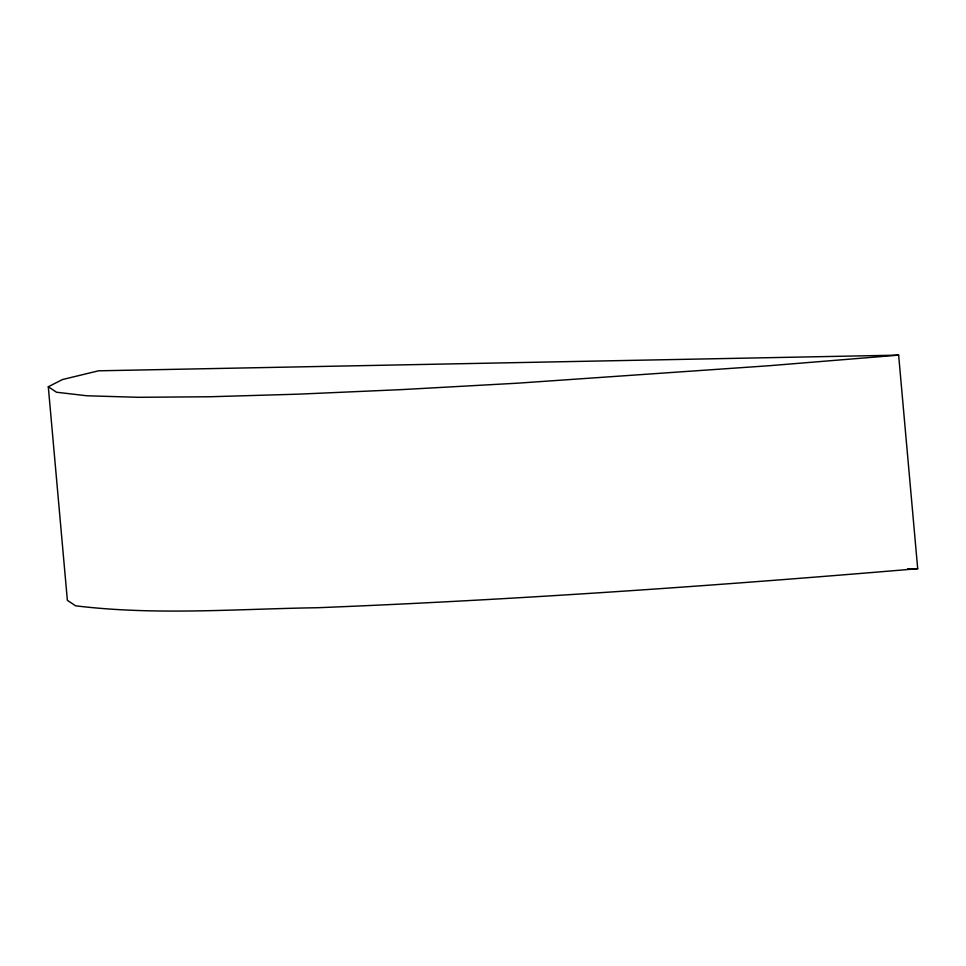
<?xml version="1.0" encoding="UTF-8"?>
<svg xmlns="http://www.w3.org/2000/svg" width="966" height="966" viewBox="0 0 966 966"><rect width="100%" height="100%" fill="white"/><g stroke="black" fill="none" stroke-linecap="round" stroke-linejoin="round"><path stroke-width="1.45" d="M48.3 386.762L62.44 379.553L98.52 370.811L898.634 355.138L917.7 568.696C717.859 585.553 517.74 599.753 317.331 607.735C236.851 608.93 155.731 615.632 75.577 605.803L67.366 600.333L48.3 386.762L56.511 392.232L86.831 395.77L138.355 397.304L209.537 396.76L298.265 394.164L401.88 389.6L517.281 383.2L769.431 365.703L898.634 355.138M907.509 568.902L917.7 568.696"/></g></svg>
